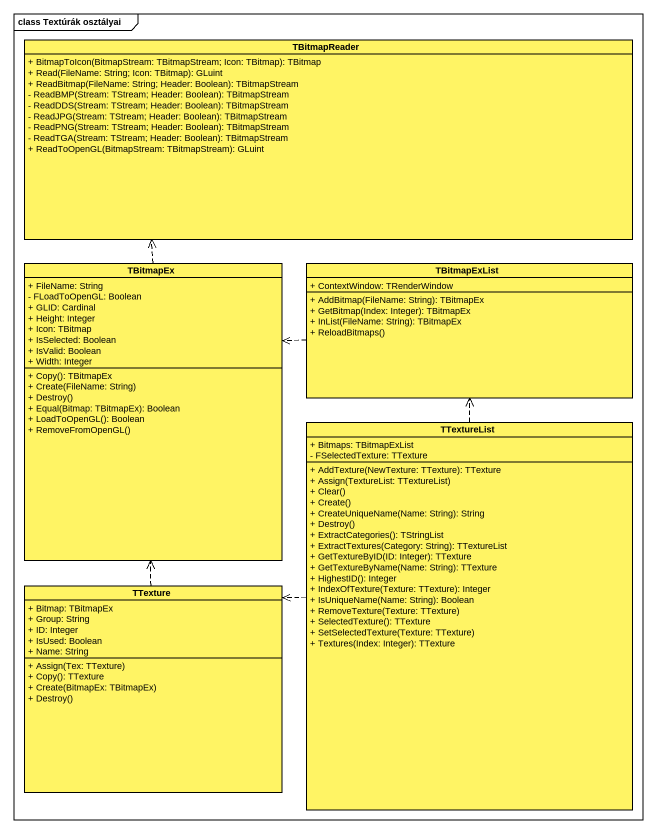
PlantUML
@startuml
mainframe class Textúrák osztályai
hide circle
hide empty members
skinparam classAttributeIconSize 0
class TBitmapReader #FFF464 {
  + BitmapToIcon(BitmapStream: TBitmapStream; Icon: TBitmap): TBitmap
  + Read(FileName: String; Icon: TBitmap): GLuint
  + ReadBitmap(FileName: String; Header: Boolean): TBitmapStream
  - ReadBMP(Stream: TStream; Header: Boolean): TBitmapStream
  - ReadDDS(Stream: TStream; Header: Boolean): TBitmapStream
  - ReadJPG(Stream: TStream; Header: Boolean): TBitmapStream
  - ReadPNG(Stream: TStream; Header: Boolean): TBitmapStream
  - ReadTGA(Stream: TStream; Header: Boolean): TBitmapStream
  + ReadToOpenGL(BitmapStream: TBitmapStream): GLuint
}
class TBitmapEx #FFF464 {
  + FileName: String
  - FLoadToOpenGL: Boolean
  + GLID: Cardinal
  + Height: Integer
  + Icon: TBitmap
  + IsSelected: Boolean
  + IsValid: Boolean
  + Width: Integer
  + Copy(): TBitmapEx
  + Create(FileName: String)
  + Destroy()
  + Equal(Bitmap: TBitmapEx): Boolean
  + LoadToOpenGL(): Boolean
  + RemoveFromOpenGL()
}
class TBitmapExList #FFF464 {
  + ContextWindow: TRenderWindow
  + AddBitmap(FileName: String): TBitmapEx
  + GetBitmap(Index: Integer): TBitmapEx
  + InList(FileName: String): TBitmapEx
  + ReloadBitmaps()
}
class TTextureList #FFF464 {
  + Bitmaps: TBitmapExList
  - FSelectedTexture: TTexture
  + AddTexture(NewTexture: TTexture): TTexture
  + Assign(TextureList: TTextureList)
  + Clear()
  + Create()
  + CreateUniqueName(Name: String): String
  + Destroy()
  + ExtractCategories(): TStringList
  + ExtractTextures(Category: String): TTextureList
  + GetTextureByID(ID: Integer): TTexture
  + GetTextureByName(Name: String): TTexture
  + HighestID(): Integer
  + IndexOfTexture(Texture: TTexture): Integer
  + IsUniqueName(Name: String): Boolean
  + RemoveTexture(Texture: TTexture)
  + SelectedTexture(): TTexture
  + SetSelectedTexture(Texture: TTexture)
  + Textures(Index: Integer): TTexture
}
class TTexture #FFF464 {
  + Bitmap: TBitmapEx
  + Group: String
  + ID: Integer
  + IsUsed: Boolean
  + Name: String
  + Assign(Tex: TTexture)
  + Copy(): TTexture
  + Create(BitmapEx: TBitmapEx)
  + Destroy()
}
TBitmapEx .up.> TBitmapReader
TBitmapExList .left.> TBitmapEx
TTextureList .up.> TBitmapExList
TTextureList .left.> TTexture
TTexture .up.> TBitmapEx
@enduml
